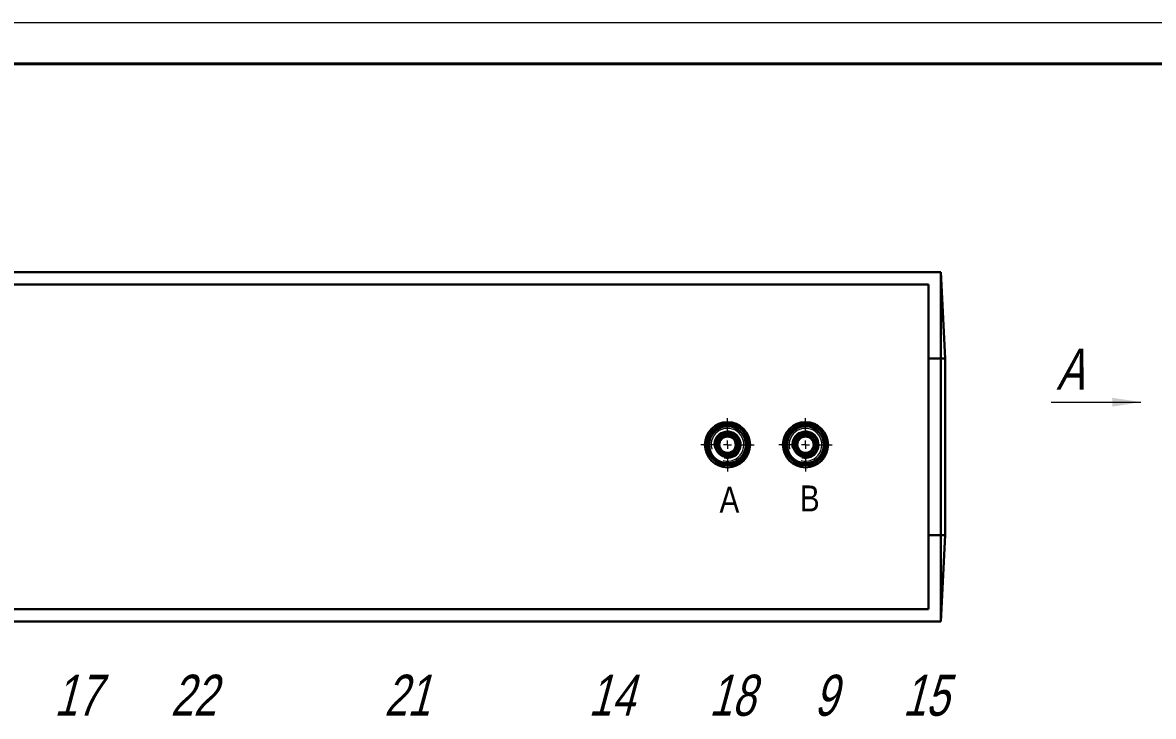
# Model space of a CAD drawing. Header units: millimetres. Extents: x 7140 to 8879, y -16257 to -5062.
# Drawn here: x 7286.9 to 7424.6, y -13310.6 to -13226.2 of the extents above; entities that cross this region are included whole.
import ezdxf

# ---------------------------------------------------------------- set-up
doc = ezdxf.new("R2010")
doc.units = ezdxf.units.MM
doc.layers.add('ОСЕВЫЕ', color=7, linetype='Continuous')
doc.styles.add('CLW', font='clw.shx', dxfattribs={"width": 0.75, "oblique": 15})
doc.styles.get("Standard").update_dxf_attribs({"font": 'ARIALN.TTF', "height": 3.4})

# ---------------------------------------------------------------- blocks, each defined once
blk = doc.blocks.new('SW_CENTERMARKSYMBOL_0')
at = {"color": 0, "linetype": 'Continuous', "lineweight": 0}
for p, q in [((0, 1), (0, 3.25)), ((-1, 0), (-3.25, 0)), ((0, 0), (-0.5, 0)), ((0, 0), (0, 0.5)), ((0, 0), (0, -0.5)), ((0, 0), (0.5, 0)), ((1, 0), (3.25, 0)), ((0, -1), (0, -3.25))]:
    blk.add_line(p, q, dxfattribs=at)
blk = doc.blocks.new('SW_CENTERMARKSYMBOL_1')
at = {"color": 0, "linetype": 'Continuous', "lineweight": 0}
for p, q in [((0, 1), (0, 3.25)), ((-1, 0), (-3.25, 0)), ((0, 0), (-0.5, 0)), ((0, 0), (0, 0.5)), ((0, 0), (0, -0.5)), ((0, 0), (0.5, 0)), ((1, 0), (3.25, 0)), ((0, -1), (0, -3.25))]:
    blk.add_line(p, q, dxfattribs=at)

msp = doc.modelspace()

# ---------------------------------------------------------------- linework, layer by layer
at = {"color": 7, "linetype": 'Continuous', "lineweight": 40}
msp.add_line((7554.585, -13231.1631), (7159.585, -13231.1631), dxfattribs=at)
at = {"color": 7, "linetype": 'Continuous', "lineweight": 30}
for p, q in [((7398.75285, -13256.54892), (7200.27022, -13256.54892)), ((7398.75285, -13267.04892), (7398.75285, -13256.54892)), ((7399.25285, -13267.04892), (7398.75285, -13256.54892)), ((7397.25285, -13258.04892), (7200.90394, -13258.04892)), ((7397.25285, -13267.04892), (7397.25285, -13258.04892)), ((7397.25285, -13297.54892), (7397.25285, -13258.04892)), ((7398.75285, -13267.04892), (7397.25285, -13267.04892)), ((7397.25285, -13288.54892), (7397.25285, -13267.04892)), ((7398.75285, -13288.54892), (7398.75285, -13267.04892)), ((7399.25285, -13267.04892), (7398.75285, -13267.04892)), ((7399.25285, -13267.04892), (7399.25285, -13288.54892)), ((7398.75285, -13288.54892), (7397.25285, -13288.54892)), ((7397.25285, -13288.54892), (7397.25285, -13297.54892)), ((7398.75285, -13288.54892), (7398.75285, -13299.04892)), ((7399.25285, -13288.54892), (7398.75285, -13288.54892)), ((7399.25285, -13288.54892), (7398.75285, -13299.04892)), ((7200.09512, -13297.54892), (7397.25285, -13297.54892)), ((7199.39613, -13299.04892), (7398.75285, -13299.04892))]:
    msp.add_line(p, q, dxfattribs=at)
at = {"color": 7, "linetype": 'Continuous', "lineweight": 0, "flags": 128}
msp.add_lwpolyline([(7412.18855, -13272.38113), (7417.18559, -13272.38113), (7423.11429, -13272.35141)], dxfattribs=at)
at = {"color": 7, "linetype": 'Continuous', "lineweight": 30}
for centre, radius in [((7372.75285, -13277.54892), 2.75), ((7372.75285, -13277.54892), 2.5), ((7372.75285, -13277.54892), 2.25), ((7382.25285, -13277.54892), 2.75), ((7382.25285, -13277.54892), 2.5), ((7382.25285, -13277.54892), 2.25), ((7372.75285, -13277.54892), 1.5), ((7372.75285, -13277.54892), 1.25), ((7372.75285, -13277.54892), 1), ((7382.25285, -13277.54892), 1.5), ((7382.25285, -13277.54892), 1.25), ((7382.25285, -13277.54892), 1)]:
    msp.add_circle(centre, radius, dxfattribs=at)
at = {"color": 7, "linetype": 'Continuous', "lineweight": 0}
for centre, radius in [((7372.75285, -13277.54892), 2), ((7372.75285, -13277.54892), 1.65475), ((7382.25285, -13277.54892), 2), ((7382.25285, -13277.54892), 1.65475)]:
    msp.add_arc(centre, radius, 255, 195, dxfattribs=at)
msp.add_solid([(7423.11429, -13272.35141), (7419.61163, -13271.8305), (7419.61703, -13272.90741)], dxfattribs=at)
at = {"layer": 'ОСЕВЫЕ', "lineweight": 0}
msp.add_line((7139.585, -13226.1631), (7559.585, -13226.1631), dxfattribs=at)

# ---------------------------------------------------------------- block references
at = {"color": 7, "linetype": 'Continuous', "lineweight": 0}
for name, p in [('SW_CENTERMARKSYMBOL_0', (7372.75285, -13277.54892)), ('SW_CENTERMARKSYMBOL_1', (7382.25285, -13277.54892))]:
    msp.add_blockref(name, p, dxfattribs=at)

# ---------------------------------------------------------------- texts
at = {"color": 7, "linetype": 'Continuous', "lineweight": 0, "char_height": 5, "attachment_point": 2, "style": 'CLW'}
for s, insert in [('А', (7414.48231, -13265.85181)), ('17', (7293.50513, -13305.54125)), ('22', (7307.66259, -13305.54125)), ('21', (7333.70286, -13305.54125)), ('14', (7358.58317, -13305.54125)), ('18', (7373.28291, -13305.54125)), ('9', (7384.67978, -13305.54125)), ('15', (7396.87539, -13305.54125))]:
    msp.add_mtext(s, dxfattribs=dict(at, insert=insert))
at = {"char_height": 3.15, "width": 4.783015, "attachment_point": 1}
for s, insert in [('A', (7371.78149, -13282.65517)), ('B', (7381.57012, -13282.50796))]:
    msp.add_mtext(s, dxfattribs=dict(at, insert=insert))

doc.saveas('drawing.dxf')
